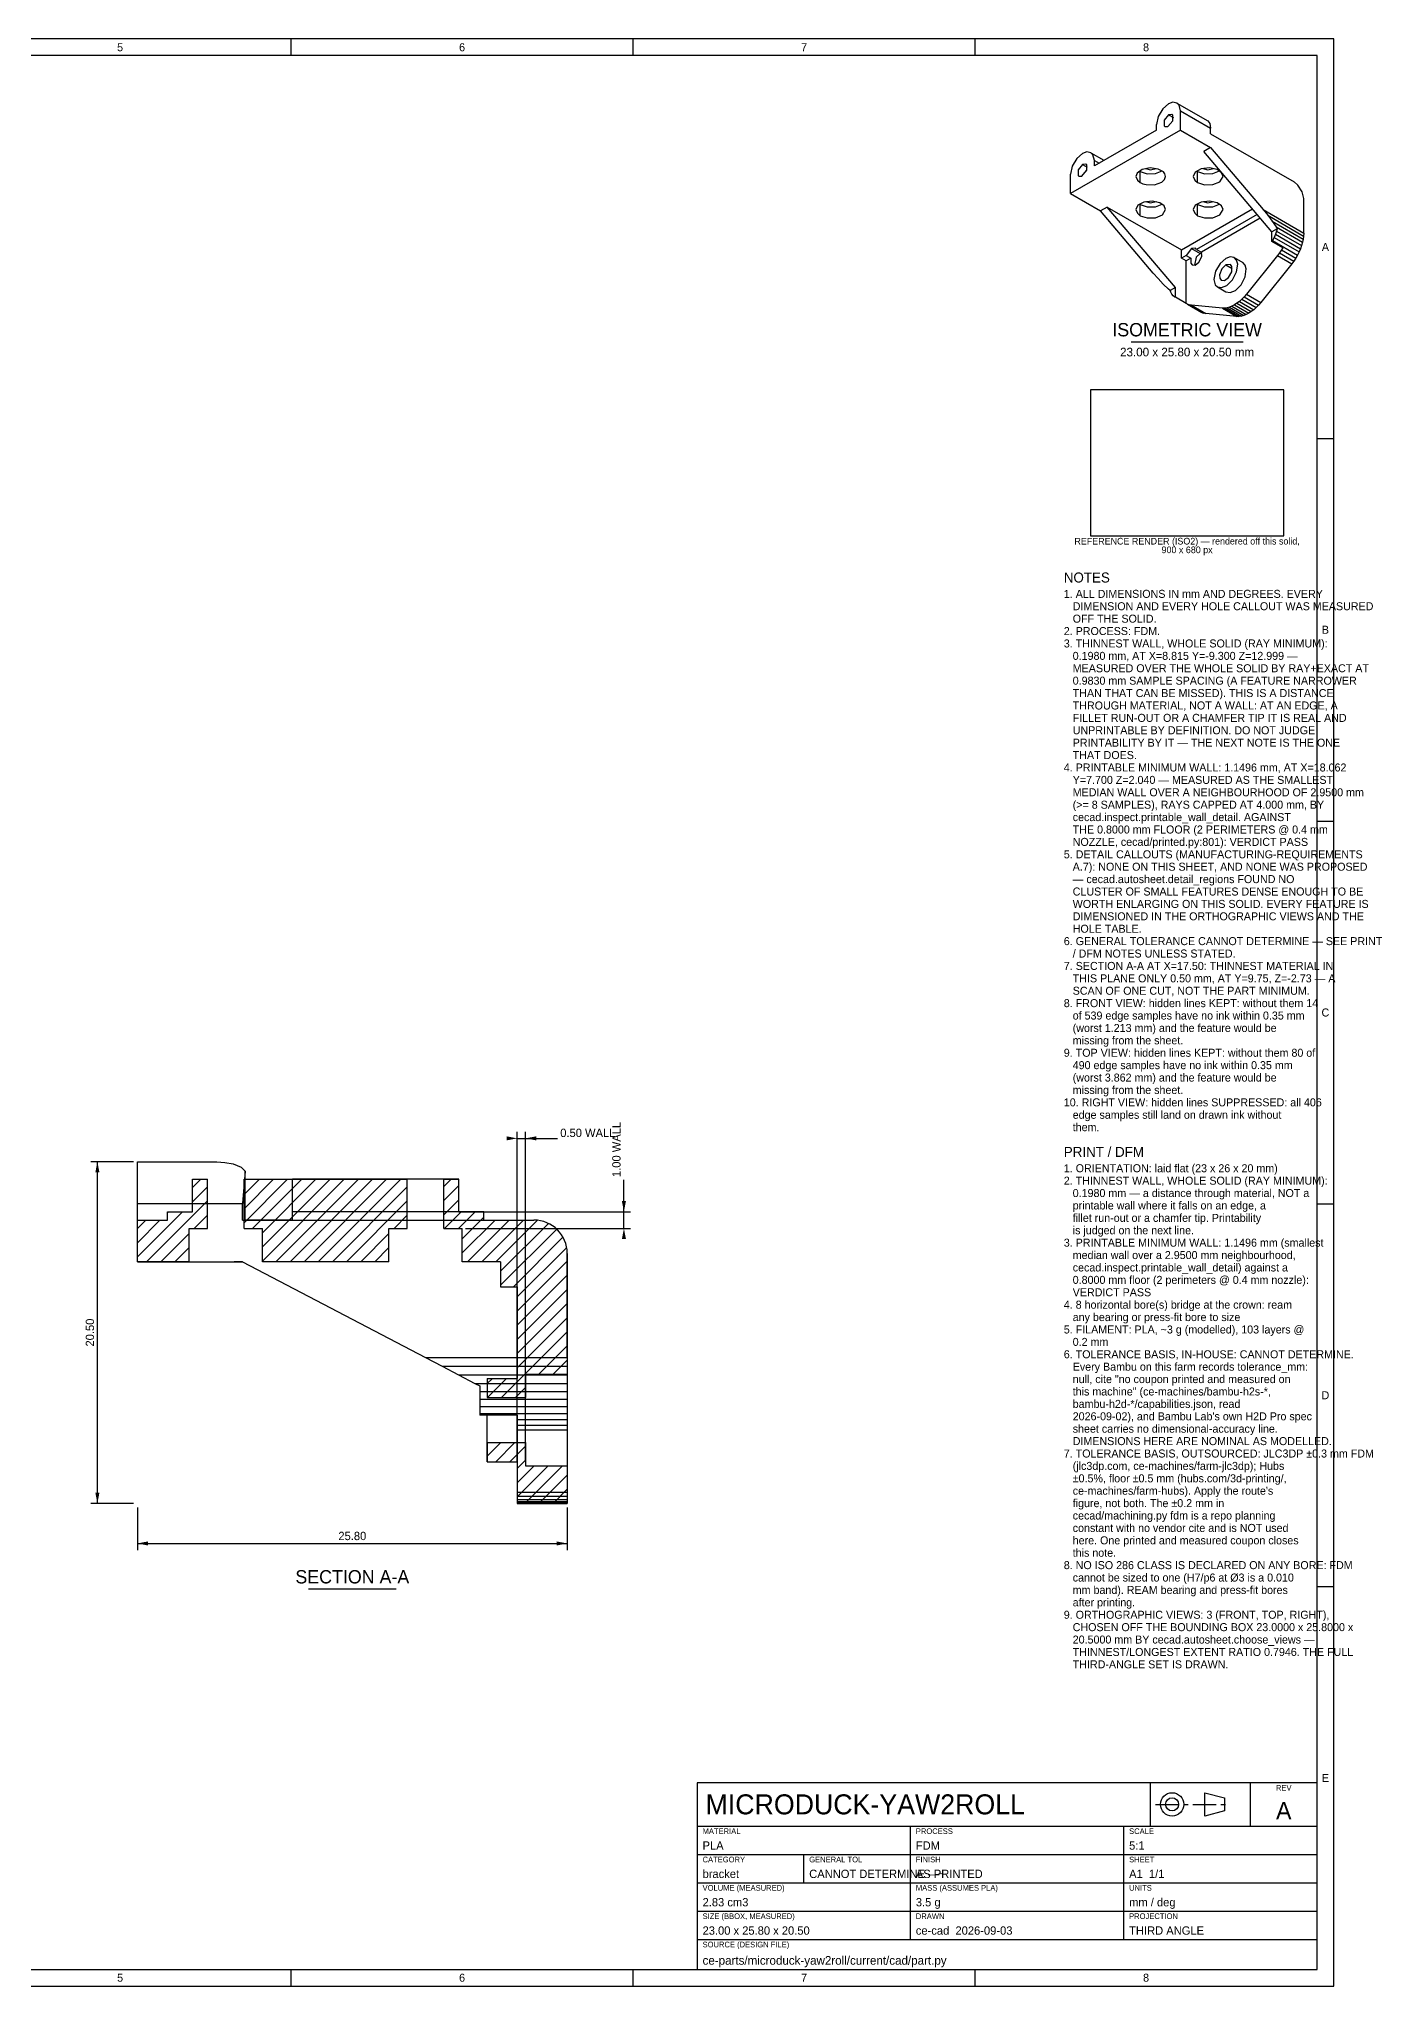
# Model space of a CAD drawing. Header units: millimetres. Extents: x 5 to 851, y 5 to 589.
# Drawn here: x 447 to 851, y 5 to 589 of the extents above; entities that cross this region are included whole.
import ezdxf
from ezdxf.enums import TextEntityAlignment as Align

# ---------------------------------------------------------------- set-up
doc = ezdxf.new("R2010")
doc.units = ezdxf.units.MM
doc.linetypes.add('CENTER', pattern=[11.2, 7, -1.4, 1.4, -1.4])
for name, color, linetype in [('CENTER', 4, 'CENTER'), ('DIM', 3, 'CONTINUOUS'), ('FRAME', 7, 'CONTINUOUS'), ('HATCH', 5, 'CONTINUOUS'), ('SECTION', 7, 'CONTINUOUS'), ('TEXT', 3, 'CONTINUOUS'), ('TITLE', 7, 'CONTINUOUS'), ('VISIBLE', 7, 'CONTINUOUS')]:
    doc.layers.add(name, color=color, linetype=linetype)

msp = doc.modelspace()

# ---------------------------------------------------------------- linework, layer by layer
at = {"layer": 'CENTER'}
msp.add_line((782.5, 59.5), (804.75, 59.5), dxfattribs=at)
at = {"layer": 'DIM'}
for p, q in [((591, 162.295837), (591, 261.25)), ((591, 259.25), (593.5, 259.25)), ((593.5, 162.295837), (593.5, 261.25)), ((593.5, 259.25), (603.1, 259.25)), ((475.8, 252.25), (463, 252.25)), ((465, 149.75), (465, 252.25)), ((623, 237.25), (623, 246.85)), ((575.487497, 237.25), (625, 237.25)), ((623, 232.25), (623, 237.25)), ((575.487497, 232.25), (625, 232.25)), ((475.8, 149.75), (463, 149.75)), ((477, 148.55), (477, 135.75)), ((606, 148.55), (606, 135.75)), ((477, 137.75), (606, 137.75))]:
    msp.add_line(p, q, dxfattribs=at)
for points in [[(591, 259.25), (587.8, 259.858), (587.8, 258.642)], [(593.5, 259.25), (596.7, 258.642), (596.7, 259.858)], [(465, 252.25), (464.392, 249.05), (465.608, 249.05)], [(623, 237.25), (623.608, 240.45), (622.392, 240.45)], [(623, 232.25), (622.392, 229.05), (623.608, 229.05)], [(465, 149.75), (465.608, 152.95), (464.392, 152.95)], [(477, 137.75), (480.2, 137.142), (480.2, 138.358)], [(606, 137.75), (602.8, 138.358), (602.8, 137.142)]]:
    msp.add_solid(points, dxfattribs=at)
at = {"layer": 'FRAME'}
for p, q in [((831, 584), (10, 584)), ((831, 10), (831, 584)), ((831, 66), (645, 66)), ((645, 66), (645, 10)), ((831, 10), (831, 66)), ((10, 10), (831, 10)), ((645, 10), (831, 10))]:
    msp.add_line(p, q, dxfattribs=at)
at = {"layer": 'HATCH'}
for p, q in [((493.5, 244.463211), (496.036789, 247)), ((509, 233.904336), (522.095664, 247)), ((509, 238.146977), (517.853023, 247)), ((509, 242.389617), (513.610383, 247)), ((509, 246.632258), (509.367742, 247)), ((511.588305, 232.25), (526.338305, 247)), ((514.5, 222.433773), (539.066227, 247)), ((514.5, 226.676414), (534.823586, 247)), ((514.5, 230.919055), (530.580945, 247)), ((518.558867, 222.25), (543.308867, 247)), ((522.801508, 222.25), (547.551508, 247)), ((527.044149, 222.25), (551.794149, 247)), ((531.286789, 222.25), (556.036789, 247)), ((569, 244.838102), (571.161898, 247)), ((479.772071, 222.25), (498, 240.477929)), ((493.5, 240.22057), (498, 244.72057)), ((535.52943, 222.25), (558, 244.72057)), ((539.772071, 222.25), (558, 240.477929)), ((569, 240.595462), (573.5, 245.095462)), ((569, 236.352821), (573.5, 240.852821)), ((477, 223.72057), (490.52943, 237.25)), ((477, 227.963211), (483.786789, 234.75)), ((477, 232.205851), (479.544149, 234.75)), ((486, 236.963211), (486.286789, 237.25)), ((494.014712, 232.25), (498, 236.235288)), ((554.014712, 232.25), (558, 236.235288)), ((569.13982, 232.25), (574.13982, 237.25)), ((573.382461, 232.25), (578.382461, 237.25)), ((574.5, 229.124899), (581, 235.624899)), ((574.5, 224.882258), (584.367742, 234.75)), ((576.110383, 222.25), (588.610383, 234.75)), ((580.353023, 222.25), (592.853023, 234.75)), ((584.595664, 222.25), (597.033169, 234.687505)), ((586, 219.411695), (600.333889, 233.745584)), ((484.014712, 222.25), (492.5, 230.735288)), ((544.014712, 222.25), (552.5, 230.735288)), ((586, 215.169055), (602.84864, 232.017694)), ((589.823586, 214.75), (604.709981, 229.636395)), ((488.257352, 222.25), (492.5, 226.492648)), ((492.499993, 222.25), (492.5, 222.250007)), ((548.257352, 222.25), (552.5, 226.492648)), ((552.499993, 222.25), (552.5, 222.250007)), ((591, 211.683773), (605.825569, 226.509342)), ((591, 207.441133), (606, 222.441133)), ((591, 203.198492), (606, 218.198492)), ((591, 198.955851), (606, 213.955851)), ((591, 194.713211), (606, 209.713211)), ((591, 190.47057), (606, 205.47057)), ((586.272071, 181.5), (606, 201.227929)), ((597.514712, 188.5), (606, 196.985288)), ((601.757352, 188.5), (606, 192.742648)), ((582, 185.713211), (583.536789, 187.25)), ((582.02943, 181.5), (587.77943, 187.25)), ((605.999993, 188.5), (606, 188.500007)), ((590.514712, 181.5), (593.5, 184.485288)), ((582, 163.933773), (586.066227, 168)), ((584.558867, 162.25), (590.308867, 168)), ((588.801508, 162.25), (593.5, 166.948492)), ((591, 160.205851), (593.5, 162.705851)), ((591, 151.72057), (600.27943, 161)), ((591, 155.963211), (596.036789, 161)), ((593.272071, 149.75), (604.522071, 161)), ((597.514712, 149.75), (606, 158.235288)), ((601.757352, 149.75), (606, 153.992648)), ((605.999993, 149.75), (606, 149.750007))]:
    msp.add_line(p, q, dxfattribs=at)
at = {"layer": 'SECTION'}
for p, q in [((493.5, 237.25), (493.5, 247)), ((493.5, 247), (498, 247)), ((498, 232.25), (498, 247)), ((509, 232.25), (509, 247)), ((509, 247), (558, 247)), ((558, 232.25), (558, 247)), ((569, 232.25), (569, 247)), ((569, 247), (573.5, 247)), ((573.5, 237.25), (573.5, 247)), ((477, 234.75), (486, 234.75)), ((477, 222.25), (477, 234.75)), ((486, 234.75), (486, 237.25)), ((486, 237.25), (493.5, 237.25)), ((573.5, 237.25), (581, 237.25)), ((581, 234.75), (581, 237.25)), ((581, 234.75), (596, 234.75)), ((492.5, 232.25), (498, 232.25)), ((492.5, 222.25), (492.5, 232.25)), ((509, 232.25), (514.5, 232.25)), ((514.5, 222.25), (514.5, 232.25)), ((552.5, 232.25), (558, 232.25)), ((552.5, 222.25), (552.5, 232.25)), ((569, 232.25), (574.5, 232.25)), ((574.5, 222.25), (574.5, 232.25)), ((492.5, 222.25), (477, 222.25)), ((552.5, 222.25), (514.5, 222.25)), ((586, 222.25), (574.5, 222.25)), ((586, 222.25), (586, 214.75)), ((606, 224.75), (606, 188.5)), ((586, 214.75), (591, 214.75)), ((591, 214.75), (591, 187.25)), ((582, 187.25), (591, 187.25)), ((582, 187.25), (582, 181.5)), ((593.5, 188.5), (606, 188.5)), ((593.5, 188.5), (593.5, 181.5)), ((582, 181.5), (593.5, 181.5)), ((582, 168), (582, 162.25)), ((582, 168), (593.5, 168)), ((593.5, 168), (593.5, 161)), ((582, 162.25), (591, 162.25)), ((591, 162.25), (591, 149.75)), ((593.5, 161), (606, 161)), ((606, 161), (606, 149.75)), ((591, 149.75), (606, 149.75))]:
    msp.add_line(p, q, dxfattribs=at)
msp.add_arc((596, 224.75), 10, 0, 90, dxfattribs=at)
at = {"layer": 'TEXT'}
for p, q in [((775.2, 498.189322), (808.8, 498.189322)), ((528.3, 124.15), (554.7, 124.15))]:
    msp.add_line(p, q, dxfattribs=at)
at = {"layer": 'TITLE'}
for p, q in [((836, 589), (5, 589)), ((523.125, 584), (523.125, 589)), ((625.75, 584), (625.75, 589)), ((728.375, 584), (728.375, 589)), ((836, 5), (836, 589)), ((821, 483.789322), (763, 483.789322)), ((763, 483.789322), (763, 439.9671)), ((821, 439.9671), (821, 483.789322)), ((831, 469.2), (836, 469.2)), ((763, 439.9671), (821, 439.9671)), ((831, 354.4), (836, 354.4)), ((831, 239.6), (836, 239.6)), ((831, 124.8), (836, 124.8)), ((781, 53), (781, 66)), ((811, 53), (811, 66)), ((797.3, 56), (797.3, 63)), ((797.3, 63), (803.25, 61.46)), ((803.25, 61.46), (803.25, 57.54)), ((645, 53), (831, 53)), ((709, 19), (709, 53)), ((773, 19), (773, 53)), ((803.25, 57.54), (797.3, 56)), ((645, 44.5), (831, 44.5)), ((677, 36), (677, 44.5)), ((645, 36), (831, 36)), ((645, 27.5), (831, 27.5)), ((645, 19), (831, 19)), ((523.125, 5), (523.125, 10)), ((625.75, 5), (625.75, 10)), ((728.375, 5), (728.375, 10)), ((5, 5), (836, 5))]:
    msp.add_line(p, q, dxfattribs=at)
for radius in [3.5, 1.96]:
    msp.add_circle((787.5, 59.5), radius, dxfattribs=at)
at = {"layer": 'VISIBLE'}
for p, q in [((784.696457, 568.045076), (783.314742, 565.706556)), ((786.405738, 569.532574), (784.696457, 568.045076)), ((787.694526, 570), (786.405738, 569.532574)), ((788.941469, 569.783757), (787.694526, 570)), ((789.575771, 569.157852), (788.941469, 569.783757)), ((788.941469, 569.783757), (798.174571, 564.453024)), ((789.991803, 567.462158), (789.575771, 569.157852)), ((789.991803, 561.664993), (789.991803, 567.462158)), ((789.991803, 567.462158), (799.028689, 562.24471)), ((789.991803, 561.664993), (757, 542.617167)), ((782.819672, 561.664993), (764.172131, 550.89883)), ((783.314742, 565.706556), (782.819672, 563.321326)), ((782.819672, 561.664993), (782.819672, 563.321326)), ((786.405738, 566.261317), (785.122247, 564.650718)), ((785.122247, 564.650718), (785.122247, 562.994385)), ((785.122247, 562.994385), (785.130368, 562.982511)), ((785.130368, 562.982511), (785.366088, 562.762849)), ((785.366088, 562.762849), (786.210874, 562.768307)), ((786.210874, 562.768307), (787.681107, 564.455181)), ((787.445388, 566.364302), (786.405738, 566.261317)), ((786.405738, 566.261317), (787.876025, 565.412446)), ((787.689229, 566.132766), (787.445388, 566.364302)), ((787.681107, 564.455181), (787.689229, 564.476433)), ((787.689229, 564.476433), (787.689229, 566.132766)), ((789.991803, 561.664993), (799.028689, 556.447545)), ((798.174571, 564.453024), (798.80671, 563.642294)), ((798.80671, 563.642294), (799.028689, 562.24471)), ((799.028689, 560.588377), (799.028689, 562.24471)), ((761.874854, 555.093005), (760.586066, 554.625579)), ((763.121797, 554.876763), (761.874854, 555.093005)), ((763.756099, 554.250857), (763.121797, 554.876763)), ((763.121797, 554.876763), (766.981598, 552.648305)), ((799.028689, 556.447545), (797.020492, 555.288112)), ((817.461066, 531.142508), (797.020492, 555.288112)), ((799.028689, 560.588377), (824.131148, 546.095466)), ((799.028689, 556.447545), (814.799149, 537.818552)), ((757.49507, 550.799561), (757, 548.414331)), ((758.876785, 553.138081), (757.49507, 550.799561)), ((760.586066, 554.625579), (758.876785, 553.138081)), ((760.586066, 551.354322), (759.302575, 549.743723)), ((759.302575, 549.743723), (759.302575, 548.087391)), ((760.391202, 547.861312), (761.861435, 549.548186)), ((761.625715, 551.457307), (760.586066, 551.354322)), ((760.586066, 551.354322), (762.056352, 550.505451)), ((761.869556, 551.225771), (761.625715, 551.457307)), ((761.861435, 549.548186), (761.869556, 549.569438)), ((761.869556, 549.569438), (761.869556, 551.225771)), ((764.172131, 552.555163), (763.756099, 554.250857)), ((764.172131, 550.89883), (764.172131, 552.555163)), ((764.172131, 552.555163), (765.606557, 551.726997)), ((767.026639, 552.595008), (766.981598, 552.648305)), ((767.044541, 552.557217), (767.026639, 552.595008)), ((778.471155, 549.834677), (776.993171, 548.762537)), ((777.679728, 549.408131), (777.942623, 549.242498)), ((777.942623, 549.242498), (779.96929, 548.571637)), ((777.942623, 545.929832), (777.942623, 549.242498)), ((780.904381, 550.326012), (778.471155, 549.834677)), ((779.509806, 550.159692), (779.520492, 550.153481)), ((779.520492, 550.153481), (779.520492, 550.162033)), ((779.520492, 550.153481), (781.017172, 549.776992)), ((783.304855, 549.991496), (780.904381, 550.326012)), ((781.017172, 549.776992), (782.686915, 550.159692)), ((782.519183, 548.621881), (784.516993, 549.408131)), ((784.888729, 549.112002), (783.304855, 549.991496)), ((785.343677, 548.5465), (784.888729, 549.112002)), ((794.447768, 549.041389), (793.848588, 547.751798)), ((796.215127, 550.026491), (794.447768, 549.041389)), ((794.892843, 549.408131), (795.155738, 549.242498)), ((795.155738, 549.242498), (797.182404, 548.571637)), ((795.155738, 545.929832), (795.155738, 549.242498)), ((798.740325, 550.316524), (796.215127, 550.026491)), ((796.722921, 550.159692), (796.733607, 550.153481)), ((796.733607, 550.153481), (796.733607, 550.162033)), ((796.733607, 550.153481), (798.230287, 549.776992)), ((798.230287, 549.776992), (799.90003, 550.159692)), ((800.989219, 549.813113), (798.740325, 550.316524)), ((799.732298, 548.621881), (801.730108, 549.408131)), ((802.33903, 548.861778), (800.989219, 549.813113)), ((757, 542.617167), (757, 548.414331)), ((759.302575, 548.087391), (759.310696, 548.075516)), ((759.310696, 548.075516), (759.546416, 547.855855)), ((759.546416, 547.855855), (760.391202, 547.861312)), ((776.993171, 548.762537), (776.635474, 547.751798)), ((776.635474, 547.751798), (777.070806, 546.641818)), ((777.070806, 546.641818), (777.942623, 545.929832)), ((777.942623, 545.929832), (778.742418, 545.563428)), ((778.742418, 545.563428), (779.721897, 545.300764)), ((779.721897, 545.300764), (782.25892, 545.263796)), ((779.96929, 548.571637), (782.519183, 548.621881)), ((782.25892, 545.263796), (784.428992, 546.036742)), ((784.428992, 546.036742), (785.268588, 546.83409)), ((785.268588, 546.83409), (785.561248, 547.751798)), ((785.561248, 547.751798), (785.343677, 548.5465)), ((793.848588, 547.751798), (794.283921, 546.641818)), ((794.283921, 546.641818), (795.155738, 545.929832)), ((795.155738, 545.929832), (797.182404, 545.258971)), ((797.182404, 548.571637), (799.732298, 548.621881)), ((797.182404, 545.258971), (799.732298, 545.309216)), ((799.732298, 545.309216), (801.807291, 546.150066)), ((801.807291, 546.150066), (802.774362, 547.751798)), ((802.774362, 547.751798), (802.33903, 548.861778)), ((825.264094, 545.1721), (824.131148, 546.095466)), ((826.568664, 543.122432), (825.264094, 545.1721)), ((827, 541.126467), (826.568664, 543.122432)), ((757, 542.617167), (766.036885, 537.399719)), ((768.045082, 538.559152), (766.036885, 537.399719)), ((781.807346, 518.770726), (766.036885, 537.399719)), ((788.485656, 514.413547), (768.045082, 538.559152)), ((768.045082, 538.559152), (790.278689, 525.722573)), ((777.234654, 539.103392), (776.635474, 537.813802)), ((776.635474, 537.813802), (777.070806, 536.703822)), ((779.002012, 540.088495), (777.234654, 539.103392)), ((777.679728, 539.470135), (777.942623, 539.304501)), ((777.942623, 539.304501), (779.96929, 538.63364)), ((777.942623, 535.991836), (777.942623, 539.304501)), ((781.52721, 540.378527), (779.002012, 540.088495)), ((779.509806, 540.221696), (779.520492, 540.215484)), ((779.520492, 540.215484), (779.520492, 540.224036)), ((779.520492, 540.215484), (781.017172, 539.838996)), ((779.96929, 538.63364), (782.519183, 538.683885)), ((781.017172, 539.838996), (782.686915, 540.221696)), ((783.776104, 539.875116), (781.52721, 540.378527)), ((782.519183, 538.683885), (784.516993, 539.470135)), ((785.125915, 538.923782), (783.776104, 539.875116)), ((784.594176, 536.21207), (785.561248, 537.813802)), ((785.561248, 537.813802), (785.125915, 538.923782)), ((790.278689, 525.722573), (811.619052, 538.043437)), ((794.447768, 539.103392), (793.848588, 537.813802)), ((793.848588, 537.813802), (794.283921, 536.703822)), ((796.215127, 540.088495), (794.447768, 539.103392)), ((794.892843, 539.470135), (795.155738, 539.304501)), ((795.155738, 539.304501), (797.182404, 538.63364)), ((795.155738, 535.991836), (795.155738, 539.304501)), ((798.740325, 540.378527), (796.215127, 540.088495)), ((796.722921, 540.221696), (796.733607, 540.215484)), ((796.733607, 540.215484), (796.733607, 540.224036)), ((796.733607, 540.215484), (798.230287, 539.838996)), ((797.182404, 538.63364), (799.732298, 538.683885)), ((798.230287, 539.838996), (799.90003, 540.221696)), ((800.989219, 539.875116), (798.740325, 540.378527)), ((799.732298, 538.683885), (801.730108, 539.470135)), ((802.33903, 538.923782), (800.989219, 539.875116)), ((801.807291, 536.21207), (802.774362, 537.813802)), ((802.774362, 537.813802), (802.33903, 538.923782)), ((814.799149, 537.818552), (827, 530.774388)), ((814.799149, 537.818552), (816.193305, 536.102599)), ((827, 530.774388), (827, 541.126467)), ((777.070806, 536.703822), (777.942623, 535.991836)), ((777.942623, 535.991836), (779.96929, 535.320975)), ((779.96929, 535.320975), (782.519183, 535.37122)), ((782.519183, 535.37122), (784.594176, 536.21207)), ((794.283921, 536.703822), (795.155738, 535.991836)), ((813.031815, 536.374598), (794.855758, 525.880646)), ((795.155738, 535.991836), (797.182404, 535.320975)), ((813.973658, 535.262038), (796.290184, 525.05248)), ((797.182404, 535.320975), (799.732298, 535.37122)), ((799.732298, 535.37122), (801.807291, 536.21207)), ((816.193305, 536.102599), (817.493606, 534.360078)), ((816.193305, 536.102599), (826.96071, 529.886034)), ((819.031419, 532.049152), (817.461066, 531.142508)), ((817.493606, 534.360078), (818.685807, 532.610081)), ((817.493606, 534.360078), (826.843272, 528.962046)), ((818.685807, 532.610081), (819.031419, 532.049152)), ((818.685807, 532.610081), (826.648971, 528.012546)), ((819.031419, 532.049152), (818.849199, 531.395811)), ((790.278689, 523.238074), (790.278689, 525.722573)), ((793.290984, 526.136656), (791.726209, 524.0738)), ((794.508135, 526.257224), (793.290984, 526.136656)), ((793.290984, 526.136656), (795.872951, 524.645957)), ((794.855758, 525.880646), (794.508135, 526.257224)), ((794.855758, 525.880646), (796.290184, 525.05248)), ((817.461066, 528.229636), (817.461066, 531.142508)), ((817.627063, 528.517152), (817.461066, 528.229636)), ((820.688525, 526.366262), (817.461066, 528.229636)), ((818.099507, 529.463593), (817.627063, 528.517152)), ((817.627063, 528.517152), (825.157801, 524.169279)), ((818.508379, 530.426663), (818.099507, 529.463593)), ((818.099507, 529.463593), (825.630245, 525.115719)), ((818.849199, 531.395811), (818.508379, 530.426663)), ((818.508379, 530.426663), (826.039117, 526.07879)), ((818.849199, 531.395811), (826.379937, 527.047938)), ((820.323683, 525.734337), (819.740263, 524.851968)), ((820.688525, 526.366262), (820.323683, 525.734337)), ((820.323683, 525.734337), (824.626961, 523.249838)), ((826.039117, 526.07879), (825.630245, 525.115719)), ((826.379937, 527.047938), (826.039117, 526.07879)), ((826.648971, 528.012546), (826.379937, 527.047938)), ((826.843272, 528.962046), (826.648971, 528.012546)), ((826.96071, 529.886034), (826.843272, 528.962046)), ((827, 530.774388), (826.96071, 529.886034)), ((791.726209, 524.0738), (790.278689, 523.238074)), ((791.713115, 522.409907), (790.278689, 523.238074)), ((793.160636, 523.245634), (791.713115, 522.409907)), ((791.713115, 509.637301), (791.713115, 522.409907)), ((791.726209, 524.0738), (793.160636, 523.245634)), ((793.160636, 523.245634), (793.097958, 521.733913)), ((793.097958, 521.733913), (793.508259, 521.212723)), ((793.508259, 521.212723), (794.413222, 521.186012)), ((794.741678, 523.503275), (794.225754, 521.130395)), ((794.413222, 521.186012), (795.551216, 522.053745)), ((795.872951, 524.645957), (794.741678, 523.503275)), ((795.551216, 522.053745), (796.376086, 523.71037)), ((796.372607, 524.848853), (795.872951, 524.645957)), ((796.376086, 523.71037), (796.290184, 525.05248)), ((801.909572, 521.667759), (800.527857, 519.329239)), ((802.407083, 520.058962), (801.703531, 518.238218)), ((803.618852, 523.155257), (801.909572, 521.667759)), ((803.618852, 521.250474), (802.407083, 520.058962)), ((804.907641, 523.622683), (803.618852, 523.155257)), ((804.988147, 521.386114), (803.618852, 521.250474)), ((803.618852, 521.250474), (805.555328, 520.13245)), ((806.154584, 523.406441), (804.907641, 523.622683)), ((805.468181, 520.74538), (804.988147, 521.386114)), ((805.388251, 519.127388), (805.468181, 520.74538)), ((806.857801, 522.661726), (806.154584, 523.406441)), ((806.154584, 523.406441), (808.736551, 521.915741)), ((807.186337, 521.495093), (806.857801, 522.661726)), ((806.867935, 519.137828), (807.186337, 521.495093)), ((809.439768, 521.171027), (808.736551, 521.915741)), ((809.768305, 520.004393), (809.439768, 521.171027)), ((809.449903, 517.647128), (809.768305, 520.004393)), ((819.110656, 524.01634), (809.786885, 512.422011)), ((823.413934, 521.531841), (814.090164, 509.937511)), ((819.740263, 524.851968), (819.110656, 524.01634)), ((819.110656, 524.01634), (823.413934, 521.531841)), ((819.740263, 524.851968), (824.043542, 522.367469)), ((824.043542, 522.367469), (823.413934, 521.531841)), ((824.626961, 523.249838), (824.043542, 522.367469)), ((825.157801, 524.169279), (824.626961, 523.249838)), ((825.630245, 525.115719), (825.157801, 524.169279)), ((783.280081, 517.10014), (781.807346, 518.770726)), ((784.815259, 515.493226), (783.280081, 517.10014)), ((786.396062, 513.967588), (784.815259, 515.493226)), ((786.915302, 513.506903), (786.396062, 513.967588)), ((788.485656, 514.413547), (786.915302, 513.506903)), ((788.485656, 511.500675), (788.485656, 514.413547)), ((800.527857, 519.329239), (800.033057, 516.893352)), ((800.033057, 516.893352), (800.466862, 515.219841)), ((800.466862, 515.219841), (801.083121, 514.62241)), ((801.083121, 514.62241), (802.330064, 514.406167)), ((801.083121, 514.62241), (803.665088, 513.13171)), ((801.703531, 518.238218), (801.779908, 517.252026)), ((801.779908, 517.252026), (802.249558, 516.642737)), ((802.249558, 516.642737), (803.202187, 516.590188)), ((802.330064, 514.406167), (803.908951, 515.054653)), ((803.202187, 516.590188), (804.4094, 517.429615)), ((803.908951, 515.054653), (805.606677, 516.715665)), ((804.4094, 517.429615), (805.388251, 519.127388)), ((805.606677, 516.715665), (806.867935, 519.137828)), ((806.490918, 513.563954), (808.188645, 515.224965)), ((808.188645, 515.224965), (809.449903, 517.647128)), ((787.097522, 513.063972), (786.915302, 513.506903)), ((787.438342, 512.488369), (787.097522, 513.063972)), ((787.847214, 511.997423), (787.438342, 512.488369)), ((788.319658, 511.596514), (787.847214, 511.997423)), ((788.485656, 511.500675), (788.319658, 511.596514)), ((791.713115, 509.637301), (788.485656, 511.500675)), ((792.077957, 509.426659), (791.713115, 509.637301)), ((792.077957, 509.426659), (796.381235, 506.94216)), ((792.661376, 509.217966), (792.077957, 509.426659)), ((792.661376, 509.217966), (796.964655, 506.733466)), ((793.290984, 509.109345), (792.661376, 509.217966)), ((793.290984, 509.109345), (797.594262, 506.624846)), ((802.614754, 508.281179), (793.290984, 509.109345)), ((802.614754, 508.281179), (806.918033, 505.79668)), ((803.283651, 508.273821), (802.614754, 508.281179)), ((803.984509, 508.367808), (803.283651, 508.273821)), ((803.283651, 508.273821), (807.58693, 505.789322)), ((803.665088, 513.13171), (804.912031, 512.915468)), ((804.70965, 508.562109), (803.984509, 508.367808)), ((803.984509, 508.367808), (808.287788, 505.883309)), ((805.451128, 508.854595), (804.70965, 508.562109)), ((804.70965, 508.562109), (809.012928, 506.07761)), ((804.912031, 512.915468), (806.490918, 513.563954)), ((806.20082, 509.242062), (805.451128, 508.854595)), ((805.451128, 508.854595), (809.754407, 506.370096)), ((806.950512, 509.720265), (806.20082, 509.242062)), ((806.20082, 509.242062), (810.504098, 506.757563)), ((807.69199, 510.283964), (806.950512, 509.720265)), ((806.950512, 509.720265), (811.25379, 507.235766)), ((808.41713, 510.926983), (807.69199, 510.283964)), ((807.69199, 510.283964), (811.995268, 507.799465)), ((809.117988, 511.642278), (808.41713, 510.926983)), ((808.41713, 510.926983), (812.720409, 508.442484)), ((809.786885, 512.422011), (809.117988, 511.642278)), ((809.117988, 511.642278), (813.421267, 509.157778)), ((809.786885, 512.422011), (814.090164, 509.937511)), ((812.720409, 508.442484), (811.995268, 507.799465)), ((813.421267, 509.157778), (812.720409, 508.442484)), ((814.090164, 509.937511), (813.421267, 509.157778)), ((796.964655, 506.733466), (796.381235, 506.94216)), ((797.594262, 506.624846), (796.964655, 506.733466)), ((806.918033, 505.79668), (797.594262, 506.624846)), ((807.58693, 505.789322), (806.918033, 505.79668)), ((808.287788, 505.883309), (807.58693, 505.789322)), ((809.012928, 506.07761), (808.287788, 505.883309)), ((809.754407, 506.370096), (809.012928, 506.07761)), ((810.504098, 506.757563), (809.754407, 506.370096)), ((811.25379, 507.235766), (810.504098, 506.757563)), ((811.995268, 507.799465), (811.25379, 507.235766)), ((821, 483.789322), (763, 483.789322)), ((763, 483.789322), (763, 439.9671)), ((821, 439.9671), (821, 483.789322)), ((763, 439.9671), (821, 439.9671)), ((477, 239.75), (477, 252.25)), ((477, 252.25), (499.8, 252.25)), ((499.6, 252.2491), (499.8, 252.25)), ((499.8, 252.25), (500.8, 252.22748)), ((500.8, 252.22748), (503.25, 252.027113)), ((503.25, 252.027113), (505.7, 251.60949)), ((505.7, 251.60949), (508.1, 250.604032)), ((508.1, 250.604032), (509.35, 249.396113)), ((509.35, 249.396113), (508.5, 239.75)), ((509.35, 234.75), (509.35, 249.396113)), ((509.35, 247), (523.5, 247)), ((573.5, 247), (523.5, 247)), ((523.5, 237.25), (523.5, 247)), ((477, 222.25), (477, 239.75)), ((477, 239.75), (508.5, 239.75)), ((508.5, 234.75), (508.5, 239.75)), ((508.5, 234.75), (596, 234.75)), ((523.5, 234.75), (509.35, 234.75)), ((581, 237.25), (523.5, 237.25)), ((523.5, 234.75), (523.5, 237.25)), ((477, 222.25), (508.5, 222.25)), ((508.5, 222.25), (506, 222.25)), ((508.5, 222.25), (563.471319, 193.5)), ((606, 193.5), (606, 224.75)), ((563.471319, 193.5), (606, 193.5)), ((563.471319, 193.5), (568.4679, 190.886788)), ((606, 193.5), (606, 190.886788)), ((568.4679, 190.886788), (606, 190.886788)), ((568.4679, 190.886788), (573.409737, 188.302208)), ((573.409737, 188.302208), (578.242686, 185.774575)), ((573.409737, 188.302208), (606, 188.302208)), ((606, 190.886788), (606, 188.302208)), ((606, 188.302208), (606, 185.774575)), ((578.242686, 185.774575), (579.75, 184.98625)), ((578.242686, 185.774575), (606, 185.774575)), ((579.75, 184.98625), (579.75, 183.331584)), ((579.75, 183.331584), (606, 183.331584)), ((579.75, 183.331584), (579.75, 181)), ((606, 185.774575), (606, 183.331584)), ((606, 183.331584), (606, 181)), ((579.75, 181), (606, 181)), ((579.75, 181), (579.75, 178.805369)), ((579.75, 178.805369), (606, 178.805369)), ((579.75, 178.805369), (579.75, 176.771735)), ((579.75, 176.771735), (606, 176.771735)), ((579.75, 176.771735), (579.75, 176.193114)), ((591, 176.193114), (579.75, 176.193114)), ((582, 162.25), (582, 176.193114)), ((591, 176.193114), (591, 174.921379)), ((606, 181), (606, 178.805369)), ((606, 178.805369), (606, 176.771735)), ((606, 176.771735), (606, 174.921379)), ((591, 174.921379), (606, 174.921379)), ((591, 174.921379), (591, 173.274575)), ((591, 173.274575), (606, 173.274575)), ((591, 173.274575), (591, 171.849365)), ((591, 171.849365), (606, 171.849365)), ((591, 171.849365), (591, 153.099365)), ((606, 174.921379), (606, 173.274575)), ((606, 173.274575), (606, 171.849365)), ((606, 171.849365), (606, 153.099365)), ((591, 153.099365), (606, 153.099365)), ((591, 153.099365), (591, 151.911364)), ((591, 151.911364), (606, 151.911364)), ((591, 151.911364), (591, 150.973587)), ((606, 153.099365), (606, 151.911364)), ((606, 151.911364), (606, 150.973587)), ((591, 150.973587), (606, 150.973587)), ((591, 150.973587), (591, 150.29631)), ((591, 150.29631), (606, 150.29631)), ((591, 150.29631), (591, 149.886953)), ((591, 149.886953), (606, 149.886953)), ((591, 149.886953), (591, 149.75)), ((606, 150.973587), (606, 150.29631)), ((606, 150.29631), (606, 149.886953)), ((606, 149.886953), (606, 149.75))]:
    msp.add_line(p, q, dxfattribs=at)

# ---------------------------------------------------------------- texts
at = {"layer": 'TEXT'}
for s, height, p in [('ISOMETRIC VIEW', 4, (792, 499.789322)), ('23.00 x 25.80 x 20.50 mm', 2.6, (792, 493.789322)), ('REFERENCE RENDER (ISO2) — rendered off this solid,', 2, (792, 437.3671)), ('900 x 680 px', 2, (792, 434.7671)), ('25.80', 2.5, (541.5, 138.75)), ('SECTION A-A', 4, (541.5, 125.75)), ('A', 5.2, (821, 55))]:
    msp.add_text(s, height=height, dxfattribs=at).set_placement(p, align=Align.CENTER)
for s, height, p in [('NOTES', 3, (755, 425.9671)), ('1. ALL DIMENSIONS IN mm AND DEGREES. EVERY', 2.4, (755, 421.3671)), ('   OFF THE SOLID.', 2.4, (755, 413.9271)), ('   DIMENSION AND EVERY HOLE CALLOUT WAS MEASURED', 2.4, (755, 417.6471)), ('3. THINNEST WALL, WHOLE SOLID (RAY MINIMUM):', 2.4, (755, 406.4871)), ('2. PROCESS: FDM.', 2.4, (755, 410.2071)), ('   0.1980 mm, AT X=8.815 Y=-9.300 Z=12.999 —', 2.4, (755, 402.7671)), ('   0.9830 mm SAMPLE SPACING (A FEATURE NARROWER', 2.4, (755, 395.3271)), ('   MEASURED OVER THE WHOLE SOLID BY RAY+EXACT AT', 2.4, (755, 399.0471)), ('   THAN THAT CAN BE MISSED). THIS IS A DISTANCE', 2.4, (755, 391.6071)), ('   THROUGH MATERIAL, NOT A WALL: AT AN EDGE, A', 2.4, (755, 387.8871)), ('   FILLET RUN-OUT OR A CHAMFER TIP IT IS REAL AND', 2.4, (755, 384.1671)), ('   UNPRINTABLE BY DEFINITION. DO NOT JUDGE', 2.4, (755, 380.4471)), ('   THAT DOES.', 2.4, (755, 373.0071)), ('   PRINTABILITY BY IT — THE NEXT NOTE IS THE ONE', 2.4, (755, 376.7271)), ('4. PRINTABLE MINIMUM WALL: 1.1496 mm, AT X=18.062', 2.4, (755, 369.2871)), ('   Y=7.700 Z=2.040 — MEASURED AS THE SMALLEST', 2.4, (755, 365.5671)), ('   MEDIAN WALL OVER A NEIGHBOURHOOD OF 2.9500 mm', 2.4, (755, 361.8471)), ('   cecad.inspect.printable_wall_detail. AGAINST', 2.4, (755, 354.4071)), ('   (>= 8 SAMPLES), RAYS CAPPED AT 4.000 mm, BY', 2.4, (755, 358.1271)), ('   THE 0.8000 mm FLOOR (2 PERIMETERS @ 0.4 mm', 2.4, (755, 350.6871)), ('5. DETAIL CALLOUTS (MANUFACTURING-REQUIREMENTS', 2.4, (755, 343.2471)), ('   NOZZLE, cecad/printed.py:801): VERDICT PASS', 2.4, (755, 346.9671)), ('   A.7): NONE ON THIS SHEET, AND NONE WAS PROPOSED', 2.4, (755, 339.5271)), ('   — cecad.autosheet.detail_regions FOUND NO', 2.4, (755, 335.8071)), ('   CLUSTER OF SMALL FEATURES DENSE ENOUGH TO BE', 2.4, (755, 332.0871)), ('   WORTH ENLARGING ON THIS SOLID. EVERY FEATURE IS', 2.4, (755, 328.3671)), ('   DIMENSIONED IN THE ORTHOGRAPHIC VIEWS AND THE', 2.4, (755, 324.6471)), ('   HOLE TABLE.', 2.4, (755, 320.9271)), ('6. GENERAL TOLERANCE CANNOT DETERMINE — SEE PRINT', 2.4, (755, 317.2071)), ('   / DFM NOTES UNLESS STATED.', 2.4, (755, 313.4871)), ('7. SECTION A-A AT X=17.50: THINNEST MATERIAL IN', 2.4, (755, 309.7671)), ('   THIS PLANE ONLY 0.50 mm, AT Y=9.75, Z=-2.73 — A', 2.4, (755, 306.0471)), ('   SCAN OF ONE CUT, NOT THE PART MINIMUM.', 2.4, (755, 302.3271)), ('8. FRONT VIEW: hidden lines KEPT: without them 14', 2.4, (755, 298.6071)), ('   of 539 edge samples have no ink within 0.35 mm', 2.4, (755, 294.8871)), ('   (worst 1.213 mm) and the feature would be', 2.4, (755, 291.1671)), ('9. TOP VIEW: hidden lines KEPT: without them 80 of', 2.4, (755, 283.7271)), ('   missing from the sheet.', 2.4, (755, 287.4471)), ('   490 edge samples have no ink within 0.35 mm', 2.4, (755, 280.0071)), ('   (worst 3.862 mm) and the feature would be', 2.4, (755, 276.2871)), ('   missing from the sheet.', 2.4, (755, 272.5671)), ('10. RIGHT VIEW: hidden lines SUPPRESSED: all 406', 2.4, (755, 268.8471)), ('   them.', 2.4, (755, 261.4071)), ('   edge samples still land on drawn ink without', 2.4, (755, 265.1271)), ('0.50 WALL', 2.5, (603.9, 259.65)), ('1. ORIENTATION: laid flat (23 x 26 x 20 mm)', 2.4, (755, 249.0871)), ('PRINT / DFM', 3, (755, 253.6871)), ('2. THINNEST WALL, WHOLE SOLID (RAY MINIMUM):', 2.4, (755, 245.3671)), ('   0.1980 mm — a distance through material, NOT a', 2.4, (755, 241.6471)), ('   printable wall where it falls on an edge, a', 2.4, (755, 237.9271)), ('   fillet run-out or a chamfer tip. Printability', 2.4, (755, 234.2071)), ('3. PRINTABLE MINIMUM WALL: 1.1496 mm (smallest', 2.4, (755, 226.7671)), ('   is judged on the next line.', 2.4, (755, 230.4871)), ('   median wall over a 2.9500 mm neighbourhood,', 2.4, (755, 223.0471)), ('   0.8000 mm floor (2 perimeters @ 0.4 mm nozzle):', 2.4, (755, 215.6071)), ('   cecad.inspect.printable_wall_detail) against a', 2.4, (755, 219.3271)), ('4. 8 horizontal bore(s) bridge at the crown: ream', 2.4, (755, 208.1671)), ('   VERDICT PASS', 2.4, (755, 211.8871)), ('   any bearing or press-fit bore to size', 2.4, (755, 204.4471)), ('5. FILAMENT: PLA, ~3 g (modelled), 103 layers @', 2.4, (755, 200.7271)), ('   0.2 mm', 2.4, (755, 197.0071)), ('6. TOLERANCE BASIS, IN-HOUSE: CANNOT DETERMINE.', 2.4, (755, 193.2871)), ('   null, cite "no coupon printed and measured on', 2.4, (755, 185.8471)), ('   Every Bambu on this farm records tolerance_mm:', 2.4, (755, 189.5671)), ('   this machine" (ce-machines/bambu-h2s-*,', 2.4, (755, 182.1271)), ("   2026-09-02), and Bambu Lab's own H2D Pro spec", 2.4, (755, 174.6871)), ('   bambu-h2d-*/capabilities.json, read', 2.4, (755, 178.4071)), ('   sheet carries no dimensional-accuracy line.', 2.4, (755, 170.9671)), ('   DIMENSIONS HERE ARE NOMINAL AS MODELLED.', 2.4, (755, 167.2471)), ('7. TOLERANCE BASIS, OUTSOURCED: JLC3DP ±0.3 mm FDM', 2.4, (755, 163.5271)), ('   ±0.5%, floor ±0.5 mm (hubs.com/3d-printing/,', 2.4, (755, 156.0871)), ('   (jlc3dp.com, ce-machines/farm-jlc3dp); Hubs', 2.4, (755, 159.8071)), ("   ce-machines/farm-hubs). Apply the route's", 2.4, (755, 152.3671)), ('   figure, not both. The ±0.2 mm in', 2.4, (755, 148.6471)), ('   cecad/machining.py fdm is a repo planning', 2.4, (755, 144.9271)), ('   constant with no vendor cite and is NOT used', 2.4, (755, 141.2071)), ('   this note.', 2.4, (755, 133.7671)), ('   here. One printed and measured coupon closes', 2.4, (755, 137.4871)), ('8. NO ISO 286 CLASS IS DECLARED ON ANY BORE: FDM', 2.4, (755, 130.0471)), ('   cannot be sized to one (H7/p6 at Ø3 is a 0.010', 2.4, (755, 126.3271)), ('   mm band). REAM bearing and press-fit bores', 2.4, (755, 122.6071)), ('9. ORTHOGRAPHIC VIEWS: 3 (FRONT, TOP, RIGHT),', 2.4, (755, 115.1671)), ('   after printing.', 2.4, (755, 118.8871)), ('   CHOSEN OFF THE BOUNDING BOX 23.0000 x 25.8000 x', 2.4, (755, 111.4471)), ('   THINNEST/LONGEST EXTENT RATIO 0.7946. THE FULL', 2.4, (755, 104.0071)), ('   20.5000 mm BY cecad.autosheet.choose_views —', 2.4, (755, 107.7271)), ('   THIRD-ANGLE SET IS DRAWN.', 2.4, (755, 100.2871)), ('PLA', 2.5, (646.6, 45.9)), ('FDM', 2.5, (710.6, 45.9)), ('5:1', 2.5, (774.6, 45.9)), ('bracket', 2.5, (646.6, 37.4)), ('CANNOT DETERMINE —~', 2.5, (678.6, 37.4)), ('AS PRINTED', 2.5, (710.6, 37.4)), ('A1  1/1', 2.5, (774.6, 37.4)), ('2.83 cm3', 2.5, (646.6, 28.9)), ('3.5 g', 2.5, (710.6, 28.9)), ('mm / deg', 2.5, (774.6, 28.9)), ('23.00 x 25.80 x 20.50', 2.5, (646.6, 20.4)), ('ce-cad  2026-09-03', 2.5, (710.6, 20.4)), ('THIRD ANGLE', 2.5, (774.6, 20.4)), ('ce-parts/microduck-yaw2roll/current/cad/part.py', 2.6, (646.6, 11.4))]:
    msp.add_text(s, height=height, dxfattribs=at).set_placement(p)
msp.add_text('1.00 WALL', height=2.5, rotation=90, dxfattribs=at).set_placement((622, 247.65))
msp.add_text('20.50', height=2.5, rotation=90, dxfattribs=at).set_placement((464, 201), align=Align.CENTER)
msp.add_text('MICRODUCK-YAW2ROLL', height=6, dxfattribs=at).set_placement((647.5, 59.5), align=Align.MIDDLE_LEFT)
at = {"layer": 'TITLE'}
for s, p in [('5', (471.8125, 586.5)), ('6', (574.4375, 586.5)), ('7', (677.0625, 586.5)), ('8', (779.6875, 586.5)), ('A', (833.5, 526.6)), ('B', (833.5, 411.8)), ('C', (833.5, 297)), ('D', (833.5, 182.2)), ('E', (833.5, 67.4)), ('5', (471.8125, 7.5)), ('6', (574.4375, 7.5)), ('7', (677.0625, 7.5)), ('8', (779.6875, 7.5))]:
    msp.add_text(s, height=2.4, dxfattribs=at).set_placement(p, align=Align.MIDDLE_CENTER)
msp.add_text('REV', height=1.7, dxfattribs=at).set_placement((821, 63.6), align=Align.CENTER)
for s, p in [('MATERIAL', (646.6, 50.6)), ('PROCESS', (710.6, 50.6)), ('SCALE', (774.6, 50.6)), ('CATEGORY', (646.6, 42.1)), ('GENERAL TOL', (678.6, 42.1)), ('FINISH', (710.6, 42.1)), ('SHEET', (774.6, 42.1)), ('VOLUME (MEASURED)', (646.6, 33.6)), ('MASS (ASSUMES PLA)', (710.6, 33.6)), ('UNITS', (774.6, 33.6)), ('SIZE (BBOX, MEASURED)', (646.6, 25.1)), ('DRAWN', (710.6, 25.1)), ('PROJECTION', (774.6, 25.1)), ('SOURCE (DESIGN FILE)', (646.6, 16.6))]:
    msp.add_text(s, height=1.7, dxfattribs=at).set_placement(p)

doc.saveas('drawing.dxf')
